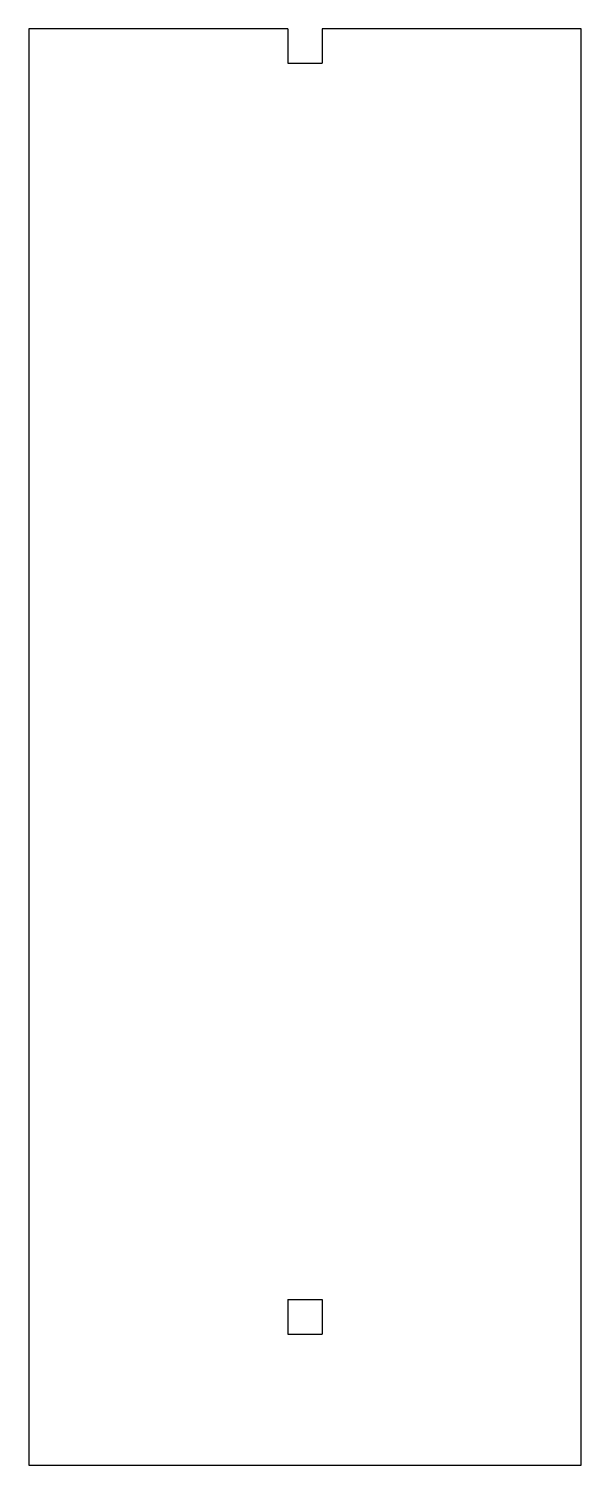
# Model space of a CAD drawing. Extents: x 36 to 196, y -364 to 52.
import ezdxf

# ---------------------------------------------------------------- set-up
doc = ezdxf.new("R2010")
doc.units = 0
doc.layers.get('0').update_dxf_attribs({"linetype": 'CONTINUOUS'})

msp = doc.modelspace()

# ---------------------------------------------------------------- linework, layer by layer
for p, q in [((35.76, 51.61), (35.76, -364.39)), ((110.76, 51.61), (35.76, 51.61)), ((110.76, 51.61), (110.76, 41.61)), ((195.76, 51.61), (120.76, 51.61)), ((120.76, 51.61), (120.76, 41.61)), ((195.76, -364.39), (195.76, 51.61)), ((110.76, 41.61), (120.76, 41.61)), ((110.76, -316.39), (110.76, -326.39)), ((110.76, -316.39), (120.76, -316.39)), ((120.76, -316.39), (120.76, -326.39)), ((110.76, -326.39), (120.76, -326.39)), ((35.76, -364.39), (195.76, -364.39))]:
    msp.add_line(p, q)

doc.saveas('drawing.dxf')
